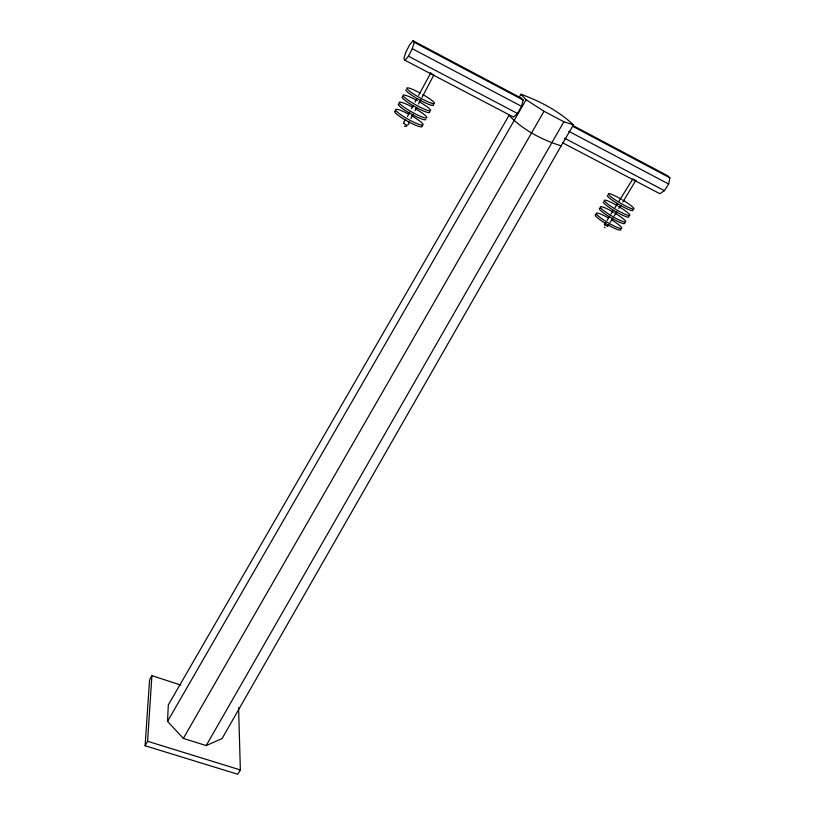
<?xml version="1.0" encoding="UTF-8"?>
<svg xmlns="http://www.w3.org/2000/svg" width="815" height="815" viewBox="0 0 815 815"><rect width="100%" height="100%" fill="white"/><g stroke="black" fill="none" stroke-linecap="round" stroke-linejoin="round"><path stroke-width="1.22" d="M561.168 145.814L222.067 738.573L206.195 745.572L183.334 738.421L167.544 721.357L168.308 704.934L509.049 115.363C522.802 129.942 542.097 139.925 561.168 145.814L573.475 124.889C558.703 111.013 539.927 101.091 520.917 94.255L519.135 97.423M238.581 707.726L240.364 769.951L237.746 774.25L145.101 745.745L147.596 741.283L151.906 675.635L180.767 685.069M145.101 745.745L149.573 679.934L151.906 675.635M562.717 142.849L659.834 193.705L664.439 190.669L668.657 184.037L669.899 177.833L667.475 175.653L572.762 125.429M521.529 106.358L523.149 100.051L521.427 98.208L413.083 40.75L409.599 44.876L405.788 52.292L403.894 58.609L404.994 60.269L513.521 117.095L517.505 113.489L521.529 106.358L412.329 48.706L414.234 42.319L413.083 40.75M622.792 202.11L635.751 180.512M605.759 222.495L604.404 224.685L607.328 226.163M404.994 60.269L408.458 56.215L412.329 48.706M409.089 121.863C409.456 128.566 399.992 123.259 405.666 119.948M407.429 116.586L409.792 112.113M411.555 108.762L413.317 105.4M415.09 102.048L416.852 98.697M418.625 95.335L430.707 73.004M410.862 118.511L413.225 114.039M414.998 110.687L416.76 107.336M418.533 103.984L420.897 99.512M422.078 97.28L433.875 74.929L432.887 74.593M520.917 94.255L526.113 99.756L167.544 721.357M526.113 99.756L544.043 111.258L183.334 738.421M206.195 745.572L563.878 121.771L573.475 124.889M607.073 220.366L609.712 216.118M611.036 213.988L613.012 210.8M614.999 207.611L617.638 203.363M618.952 201.244L632.817 178.923L636.026 180.849M607.572 226.55L608.897 224.42M610.221 222.291L612.86 218.043M614.184 215.924L616.833 211.666M618.819 208.477L620.806 205.288M406.665 126.182L404.352 126.305M403.904 123.299L404.525 123.401M604.435 224.624L605.117 224.808M147.596 741.283L240.364 769.951M605.107 227.67L604.404 227.212M408.458 56.215L517.505 113.489M564.673 138.265L664.439 190.669M568.758 131.297L668.657 184.037M414.234 42.319L523.149 100.051M572.497 126.203L669.899 177.833M544.043 111.258L563.878 121.771M432.449 74.379L430.402 72.963M411.606 115.74A15.729 2.404 29.1 0 1 420.489 124.848A15.729 2.404 29.1 0 1 397.119 111.889A15.729 2.404 29.1 0 1 408.947 114.263M419.053 101.631A15.811 2.231 29.2 0 1 427.936 110.494A15.811 2.231 29.2 0 1 404.352 97.24A15.811 2.231 29.2 0 1 417.28 100.632M429.515 111.675A15.801 2.251 29.2 0 1 414.56 106.551A15.801 2.251 29.2 0 1 402.987 96.781M433.325 104.544A15.842 2.16 29.2 0 1 420.194 100.286A15.842 2.16 29.2 0 1 405.88 89.762M422.802 94.52A15.852 2.139 29.2 0 1 431.95 103.332A15.852 2.139 29.2 0 1 408.417 90.231A15.852 2.139 29.2 0 1 420.122 93.032M421.966 125.836A15.729 2.425 29.1 0 1 406.96 120.956A15.729 2.425 29.1 0 1 395.55 111.034M415.324 108.701A15.77 2.313 29.2 0 1 424.289 117.706A15.77 2.313 29.2 0 1 400.858 104.707A15.77 2.313 29.2 0 1 412.655 107.223M628.681 216.393A14.792 2.007 30.6 0 1 616.15 211.849A14.792 2.007 30.6 0 1 603.375 201.865M618.585 206.439A14.802 1.987 30.5 0 1 627.499 215.18A14.802 1.987 30.5 0 1 605.596 202.273A14.802 1.987 30.5 0 1 617.485 205.788M425.888 119.55A15.76 2.333 29.1 0 1 408.967 112.755A15.76 2.333 29.1 0 1 399.258 103.923M622.599 199.981A14.843 1.905 30.5 0 1 631.605 208.64A14.843 1.905 30.5 0 1 609.64 195.702A14.843 1.905 30.5 0 1 621.499 199.339M614.591 212.858A14.772 2.068 30.6 0 1 623.414 221.7A14.772 2.068 30.6 0 1 601.572 208.803A14.772 2.068 30.6 0 1 613.491 212.216M624.626 222.841A14.762 2.088 30.6 0 1 610.415 217.432A14.762 2.088 30.6 0 1 600.258 208.253M620.765 229.524A14.823 2.18 30.6 0 1 605.545 223.463A14.823 2.18 30.6 0 1 596.56 214.691M611.433 219.724A14.823 2.16 30.6 0 1 619.369 228.21A14.823 2.16 30.6 0 1 597.792 215.557A14.823 2.16 30.6 0 1 608.133 217.788M632.756 209.903A14.833 1.925 30.5 0 1 620.246 205.278A14.833 1.925 30.5 0 1 607.389 195.345"/></g></svg>
